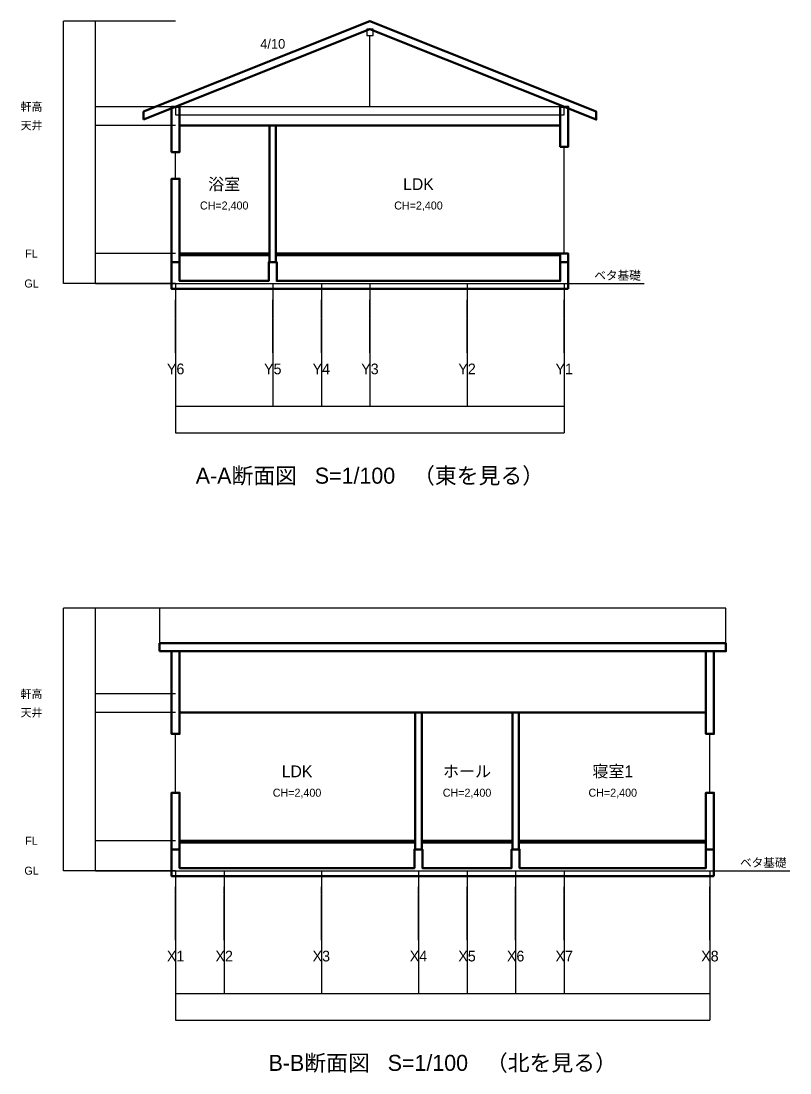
# Model space of a CAD drawing. Header units: millimetres. Extents: x -2900 to 51995, y -25289 to 10180.
# Drawn here: x 27394 to 41800, y -25289 to -5583 of the extents above; entities that cross this region are included whole.
import ezdxf
from ezdxf.enums import TextEntityAlignment as Align

# ---------------------------------------------------------------- set-up
doc = ezdxf.new("R2010")
doc.units = ezdxf.units.MM
doc.linetypes.add('CENTER', pattern=[50.800000000000004, 31.75, -6.35, 6.35, -6.35])
for name, color, linetype in [('DIM', 2, 'CONTINUOUS'), ('GRID', 1, 'CENTER'), ('SECT', 7, 'CONTINUOUS'), ('SECT_VIEW', 8, 'CONTINUOUS'), ('TEXT', 7, 'CONTINUOUS')]:
    doc.layers.add(name, color=color, linetype=linetype)
doc.styles.add('kst32b', font='kst32b')
doc.dimstyles.get("Standard").update_dxf_attribs({"dimtxt": 0.25, "dimasz": 0.175, "dimexe": 0.375, "dimexo": 0.125, "dimgap": 0.1, "dimtad": 0, "dimtoh": 1, "dimlfac": 100, "dimzin": 12, "dimdsep": 46, "dimcen": 0.09, "dimazin": 3, "dimtfac": 1, "dimtdec": 4, "dimtofl": 0, "dimtmove": 0, "dimatfit": 3, "dimfxl": 1, "dimtolj": 1, "dimtzin": 0, "dimarcsym": 0})

# ---------------------------------------------------------------- blocks, each defined once
blk = doc.blocks.new('*D59')
at = {"layer": 'DIM', "color": 0, "linetype": 'ByBlock', "lineweight": -2}
for p, q in [((30290, -10500.125), (30290, -12800.375)), ((32110, -10500.125), (32110, -12800.375)), ((30290, -12800), (32110, -12800))]:
    blk.add_line(p, q, dxfattribs=at)
for points in [[(30290, -12800), (30290.175, -12799.97086007396), (30290.175, -12800.02913992604)], [(32110, -12800), (32109.825, -12800.02913992604), (32109.825, -12799.97086007396)]]:
    blk.add_solid(points, dxfattribs=at)
at = {"layer": 'DIM', "color": 0, "linetype": 'CONTINUOUS', "lineweight": -2, "insert": (31200, -12640), "char_height": 0.25, "width": 0.7361111111111112, "attachment_point": 5}
blk.add_mtext('1,820', dxfattribs=at)
blk = doc.blocks.new('*D60')
at = {"layer": 'DIM', "color": 0, "linetype": 'ByBlock', "lineweight": -2}
for p, q in [((32110, -10500.125), (32110, -12800.375)), ((33020, -10500.125), (33020, -12800.375)), ((32110, -12800), (33020, -12800))]:
    blk.add_line(p, q, dxfattribs=at)
for points in [[(32110, -12800), (32110.175, -12799.97086007396), (32110.175, -12800.02913992604)], [(33020, -12800), (33019.825, -12800.02913992604), (33019.825, -12799.97086007396)]]:
    blk.add_solid(points, dxfattribs=at)
at = {"layer": 'DIM', "color": 0, "linetype": 'CONTINUOUS', "lineweight": -2, "insert": (32565, -12640), "char_height": 0.25, "width": 0.4444444444444754, "attachment_point": 5}
blk.add_mtext('910', dxfattribs=at)
blk = doc.blocks.new('*D61')
at = {"layer": 'DIM', "color": 0, "linetype": 'ByBlock', "lineweight": -2}
for p, q in [((33020, -10500.125), (33020, -12800.375)), ((33930, -10500.125), (33930, -12800.375)), ((33020, -12800), (33930, -12800))]:
    blk.add_line(p, q, dxfattribs=at)
for points in [[(33020, -12800), (33020.175, -12799.97086007396), (33020.175, -12800.02913992604)], [(33930, -12800), (33929.825, -12800.02913992604), (33929.825, -12799.97086007396)]]:
    blk.add_solid(points, dxfattribs=at)
at = {"layer": 'DIM', "color": 0, "linetype": 'CONTINUOUS', "lineweight": -2, "insert": (33475, -12640), "char_height": 0.25, "width": 0.4444444444444754, "attachment_point": 5}
blk.add_mtext('910', dxfattribs=at)
blk = doc.blocks.new('*D62')
at = {"layer": 'DIM', "color": 0, "linetype": 'ByBlock', "lineweight": -2}
for p, q in [((33930, -10500.125), (33930, -12800.375)), ((35750, -10500.125), (35750, -12800.375)), ((33930, -12800), (35750, -12800))]:
    blk.add_line(p, q, dxfattribs=at)
for points in [[(33930, -12800), (33930.175, -12799.97086007396), (33930.175, -12800.02913992604)], [(35750, -12800), (35749.825, -12800.02913992604), (35749.825, -12799.97086007396)]]:
    blk.add_solid(points, dxfattribs=at)
at = {"layer": 'DIM', "color": 0, "linetype": 'CONTINUOUS', "lineweight": -2, "insert": (34840, -12640), "char_height": 0.25, "width": 0.7361111111111112, "attachment_point": 5}
blk.add_mtext('1,820', dxfattribs=at)
blk = doc.blocks.new('*D63')
at = {"layer": 'DIM', "color": 0, "linetype": 'ByBlock', "lineweight": -2}
for p, q in [((35750, -10500.125), (35750, -12800.375)), ((37570, -10500.125), (37570, -12800.375)), ((35750, -12800), (37570, -12800))]:
    blk.add_line(p, q, dxfattribs=at)
for points in [[(35750, -12800), (35750.175, -12799.97086007396), (35750.175, -12800.02913992604)], [(37570, -12800), (37569.825, -12800.02913992604), (37569.825, -12799.97086007396)]]:
    blk.add_solid(points, dxfattribs=at)
at = {"layer": 'DIM', "color": 0, "linetype": 'CONTINUOUS', "lineweight": -2, "insert": (36660, -12640), "char_height": 0.25, "width": 0.7361111111111112, "attachment_point": 5}
blk.add_mtext('1,820', dxfattribs=at)
blk = doc.blocks.new('*D64')
at = {"layer": 'DIM', "color": 0, "linetype": 'ByBlock', "lineweight": -2}
for p, q in [((30290, -10500.125), (30290, -13300.375)), ((37570, -10500.125), (37570, -13300.375)), ((30290, -13300), (37570, -13300))]:
    blk.add_line(p, q, dxfattribs=at)
for points in [[(30290, -13300), (30290.175, -13299.97086007396), (30290.175, -13300.02913992604)], [(37570, -13300), (37569.825, -13300.02913992604), (37569.825, -13299.97086007396)]]:
    blk.add_solid(points, dxfattribs=at)
at = {"layer": 'DIM', "color": 0, "linetype": 'CONTINUOUS', "lineweight": -2, "insert": (33930, -13140), "char_height": 0.25, "width": 0.7916666666666665, "attachment_point": 5}
blk.add_mtext('7,280', dxfattribs=at)
blk = doc.blocks.new('*D65')
at = {"layer": 'DIM', "color": 0, "linetype": 'ByBlock', "lineweight": -2}
for p, q in [((30289.875, -9939), (28789.625, -9939)), ((28790, -10500), (28790, -9939)), ((30289.875, -10500), (28789.625, -10500))]:
    blk.add_line(p, q, dxfattribs=at)
for points in [[(28790, -9939), (28790.02913992605, -9939.175), (28789.97086007395, -9939.175)], [(28790, -10500), (28789.97086007395, -10499.825), (28790.02913992605, -10499.825)]]:
    blk.add_solid(points, dxfattribs=at)
at = {"layer": 'DIM', "color": 0, "linetype": 'CONTINUOUS', "lineweight": -2, "insert": (28629.625, -10219.5), "char_height": 0.25, "width": 0.4444444444444755, "attachment_point": 5, "rotation": 90}
blk.add_mtext('561', dxfattribs=at)
blk = doc.blocks.new('*D66')
at = {"layer": 'DIM', "color": 0, "linetype": 'ByBlock', "lineweight": -2}
for p, q in [((30289.875, -7539), (28789.625, -7539)), ((28790, -9939), (28790, -7539)), ((30289.875, -9939), (28789.625, -9939))]:
    blk.add_line(p, q, dxfattribs=at)
for points in [[(28790, -7539), (28790.02913992605, -7539.175), (28789.97086007395, -7539.175)], [(28790, -9939), (28789.97086007395, -9938.825), (28790.02913992605, -9938.825)]]:
    blk.add_solid(points, dxfattribs=at)
at = {"layer": 'DIM', "color": 0, "linetype": 'CONTINUOUS', "lineweight": -2, "insert": (28630, -8739), "char_height": 0.25, "width": 0.8194444444444444, "attachment_point": 5, "rotation": 90}
blk.add_mtext('2,400', dxfattribs=at)
blk = doc.blocks.new('*D67')
at = {"layer": 'DIM', "color": 0, "linetype": 'ByBlock', "lineweight": -2}
for p, q in [((30289.875, -7189), (28789.625, -7189)), ((28790, -7539), (28790, -7189)), ((30289.875, -7539), (28789.625, -7539))]:
    blk.add_line(p, q, dxfattribs=at)
for points in [[(28790, -7189), (28790.02913992605, -7189.175), (28789.97086007395, -7189.175)], [(28790, -7539), (28789.97086007395, -7538.825), (28790.02913992605, -7538.825)]]:
    blk.add_solid(points, dxfattribs=at)
at = {"layer": 'DIM', "color": 0, "linetype": 'CONTINUOUS', "lineweight": -2, "insert": (28629.625, -7364), "char_height": 0.25, "width": 0.5000000000000311, "attachment_point": 5, "rotation": 90}
blk.add_mtext('350', dxfattribs=at)
blk = doc.blocks.new('*D68')
at = {"layer": 'DIM', "color": 0, "linetype": 'ByBlock', "lineweight": -2}
for p, q in [((30289.875, -5583), (28789.625, -5583)), ((28790, -7189), (28790, -5583)), ((30289.875, -7189), (28789.625, -7189))]:
    blk.add_line(p, q, dxfattribs=at)
for points in [[(28790, -5583), (28790.02913992605, -5583.175), (28789.97086007395, -5583.175)], [(28790, -7189), (28789.97086007395, -7188.825), (28790.02913992605, -7188.825)]]:
    blk.add_solid(points, dxfattribs=at)
at = {"layer": 'DIM', "color": 0, "linetype": 'CONTINUOUS', "lineweight": -2, "insert": (28630, -6386), "char_height": 0.25, "width": 0.7361111111111422, "attachment_point": 5, "rotation": 90}
blk.add_mtext('1,606', dxfattribs=at)
blk = doc.blocks.new('*D69')
at = {"layer": 'DIM', "color": 0, "linetype": 'ByBlock', "lineweight": -2}
for p, q in [((30289.875, -5583), (28189.625, -5583)), ((28190, -10500), (28190, -5583)), ((30289.875, -10500), (28189.625, -10500))]:
    blk.add_line(p, q, dxfattribs=at)
for points in [[(28190, -5583), (28190.02913992605, -5583.175), (28189.97086007395, -5583.175)], [(28190, -10500), (28189.97086007395, -10499.825), (28190.02913992605, -10499.825)]]:
    blk.add_solid(points, dxfattribs=at)
at = {"layer": 'DIM', "color": 0, "linetype": 'CONTINUOUS', "lineweight": -2, "insert": (28030, -8041.5), "char_height": 0.25, "width": 0.7638888888889044, "attachment_point": 5, "rotation": 90}
blk.add_mtext('4,917', dxfattribs=at)
blk = doc.blocks.new('*D70')
at = {"layer": 'DIM', "color": 0, "linetype": 'ByBlock', "lineweight": -2}
for p, q in [((30290, -21500.125), (30290, -23800.375)), ((31200, -21500.125), (31200, -23800.375)), ((30290, -23800), (31200, -23800))]:
    blk.add_line(p, q, dxfattribs=at)
for points in [[(30290, -23800), (30290.175, -23799.97086007395), (30290.175, -23800.02913992605)], [(31200, -23800), (31199.825, -23800.02913992605), (31199.825, -23799.97086007395)]]:
    blk.add_solid(points, dxfattribs=at)
at = {"layer": 'DIM', "color": 0, "linetype": 'CONTINUOUS', "lineweight": -2, "insert": (30745, -23640), "char_height": 0.25, "width": 0.4444444444444754, "attachment_point": 5}
blk.add_mtext('910', dxfattribs=at)
blk = doc.blocks.new('*D71')
at = {"layer": 'DIM', "color": 0, "linetype": 'ByBlock', "lineweight": -2}
for p, q in [((31200, -21500.125), (31200, -23800.375)), ((33020, -21500.125), (33020, -23800.375)), ((31200, -23800), (33020, -23800))]:
    blk.add_line(p, q, dxfattribs=at)
for points in [[(31200, -23800), (31200.175, -23799.97086007395), (31200.175, -23800.02913992605)], [(33020, -23800), (33019.825, -23800.02913992605), (33019.825, -23799.97086007395)]]:
    blk.add_solid(points, dxfattribs=at)
at = {"layer": 'DIM', "color": 0, "linetype": 'CONTINUOUS', "lineweight": -2, "insert": (32110, -23640), "char_height": 0.25, "width": 0.7361111111111112, "attachment_point": 5}
blk.add_mtext('1,820', dxfattribs=at)
blk = doc.blocks.new('*D72')
at = {"layer": 'DIM', "color": 0, "linetype": 'ByBlock', "lineweight": -2}
for p, q in [((33020, -21500.125), (33020, -23800.375)), ((34840, -21500.125), (34840, -23800.375)), ((33020, -23800), (34840, -23800))]:
    blk.add_line(p, q, dxfattribs=at)
for points in [[(33020, -23800), (33020.175, -23799.97086007395), (33020.175, -23800.02913992605)], [(34840, -23800), (34839.825, -23800.02913992605), (34839.825, -23799.97086007395)]]:
    blk.add_solid(points, dxfattribs=at)
at = {"layer": 'DIM', "color": 0, "linetype": 'CONTINUOUS', "lineweight": -2, "insert": (33930, -23640), "char_height": 0.25, "width": 0.7361111111111112, "attachment_point": 5}
blk.add_mtext('1,820', dxfattribs=at)
blk = doc.blocks.new('*D73')
at = {"layer": 'DIM', "color": 0, "linetype": 'ByBlock', "lineweight": -2}
for p, q in [((34840, -21500.125), (34840, -23800.375)), ((35750, -21500.125), (35750, -23800.375)), ((34840, -23800), (35750, -23800))]:
    blk.add_line(p, q, dxfattribs=at)
for points in [[(34840, -23800), (34840.175, -23799.97086007395), (34840.175, -23800.02913992605)], [(35750, -23800), (35749.825, -23800.02913992605), (35749.825, -23799.97086007395)]]:
    blk.add_solid(points, dxfattribs=at)
at = {"layer": 'DIM', "color": 0, "linetype": 'CONTINUOUS', "lineweight": -2, "insert": (35295, -23640), "char_height": 0.25, "width": 0.4444444444444754, "attachment_point": 5}
blk.add_mtext('910', dxfattribs=at)
blk = doc.blocks.new('*D74')
at = {"layer": 'DIM', "color": 0, "linetype": 'ByBlock', "lineweight": -2}
for p, q in [((35750, -21500.125), (35750, -23800.375)), ((36660, -21500.125), (36660, -23800.375)), ((35750, -23800), (36660, -23800))]:
    blk.add_line(p, q, dxfattribs=at)
for points in [[(35750, -23800), (35750.175, -23799.97086007395), (35750.175, -23800.02913992605)], [(36660, -23800), (36659.825, -23800.02913992605), (36659.825, -23799.97086007395)]]:
    blk.add_solid(points, dxfattribs=at)
at = {"layer": 'DIM', "color": 0, "linetype": 'CONTINUOUS', "lineweight": -2, "insert": (36205, -23640), "char_height": 0.25, "width": 0.4444444444444754, "attachment_point": 5}
blk.add_mtext('910', dxfattribs=at)
blk = doc.blocks.new('*D75')
at = {"layer": 'DIM', "color": 0, "linetype": 'ByBlock', "lineweight": -2}
for p, q in [((36660, -21500.125), (36660, -23800.375)), ((37570, -21500.125), (37570, -23800.375)), ((36660, -23800), (37570, -23800))]:
    blk.add_line(p, q, dxfattribs=at)
for points in [[(36660, -23800), (36660.175, -23799.97086007395), (36660.175, -23800.02913992605)], [(37570, -23800), (37569.825, -23800.02913992605), (37569.825, -23799.97086007395)]]:
    blk.add_solid(points, dxfattribs=at)
at = {"layer": 'DIM', "color": 0, "linetype": 'CONTINUOUS', "lineweight": -2, "insert": (37115, -23640), "char_height": 0.25, "width": 0.4444444444444754, "attachment_point": 5}
blk.add_mtext('910', dxfattribs=at)
blk = doc.blocks.new('*D76')
at = {"layer": 'DIM', "color": 0, "linetype": 'ByBlock', "lineweight": -2}
for p, q in [((37570, -21500.125), (37570, -23800.375)), ((40300, -21500.125), (40300, -23800.375)), ((37570, -23800), (40300, -23800))]:
    blk.add_line(p, q, dxfattribs=at)
for points in [[(37570, -23800), (37570.175, -23799.97086007395), (37570.175, -23800.02913992605)], [(40300, -23800), (40299.825, -23800.02913992605), (40299.825, -23799.97086007395)]]:
    blk.add_solid(points, dxfattribs=at)
at = {"layer": 'DIM', "color": 0, "linetype": 'CONTINUOUS', "lineweight": -2, "insert": (38935, -23640), "char_height": 0.25, "width": 0.7916666666666821, "attachment_point": 5}
blk.add_mtext('2,730', dxfattribs=at)
blk = doc.blocks.new('*D77')
at = {"layer": 'DIM', "color": 0, "linetype": 'ByBlock', "lineweight": -2}
for p, q in [((30290, -21500.125), (30290, -24300.375)), ((40300, -21500.125), (40300, -24300.375)), ((30290, -24300), (40300, -24300))]:
    blk.add_line(p, q, dxfattribs=at)
for points in [[(30290, -24300), (30290.175, -24299.97086007395), (30290.175, -24300.02913992605)], [(40300, -24300), (40299.825, -24300.02913992605), (40299.825, -24299.97086007395)]]:
    blk.add_solid(points, dxfattribs=at)
at = {"layer": 'DIM', "color": 0, "linetype": 'CONTINUOUS', "lineweight": -2, "insert": (35295, -24140), "char_height": 0.25, "width": 0.875, "attachment_point": 5}
blk.add_mtext('10,010', dxfattribs=at)
blk = doc.blocks.new('*D78')
at = {"layer": 'DIM', "color": 0, "linetype": 'ByBlock', "lineweight": -2}
for p, q in [((30289.875, -20939), (28789.625, -20939)), ((28790, -21500), (28790, -20939)), ((30289.875, -21500), (28789.625, -21500))]:
    blk.add_line(p, q, dxfattribs=at)
for points in [[(28790, -20939), (28790.02913992605, -20939.175), (28789.97086007395, -20939.175)], [(28790, -21500), (28789.97086007395, -21499.825), (28790.02913992605, -21499.825)]]:
    blk.add_solid(points, dxfattribs=at)
at = {"layer": 'DIM', "color": 0, "linetype": 'CONTINUOUS', "lineweight": -2, "insert": (28629.625, -21219.5), "char_height": 0.25, "width": 0.4444444444444755, "attachment_point": 5, "rotation": 90}
blk.add_mtext('561', dxfattribs=at)
blk = doc.blocks.new('*D79')
at = {"layer": 'DIM', "color": 0, "linetype": 'ByBlock', "lineweight": -2}
for p, q in [((30289.875, -18539), (28789.625, -18539)), ((28790, -20939), (28790, -18539)), ((30289.875, -20939), (28789.625, -20939))]:
    blk.add_line(p, q, dxfattribs=at)
for points in [[(28790, -18539), (28790.02913992605, -18539.175), (28789.97086007395, -18539.175)], [(28790, -20939), (28789.97086007395, -20938.825), (28790.02913992605, -20938.825)]]:
    blk.add_solid(points, dxfattribs=at)
at = {"layer": 'DIM', "color": 0, "linetype": 'CONTINUOUS', "lineweight": -2, "insert": (28630, -19739), "char_height": 0.25, "width": 0.8194444444444444, "attachment_point": 5, "rotation": 90}
blk.add_mtext('2,400', dxfattribs=at)
blk = doc.blocks.new('*D80')
at = {"layer": 'DIM', "color": 0, "linetype": 'ByBlock', "lineweight": -2}
for p, q in [((30289.875, -18189), (28789.625, -18189)), ((28790, -18539), (28790, -18189)), ((30289.875, -18539), (28789.625, -18539))]:
    blk.add_line(p, q, dxfattribs=at)
for points in [[(28790, -18189), (28790.02913992605, -18189.175), (28789.97086007395, -18189.175)], [(28790, -18539), (28789.97086007395, -18538.825), (28790.02913992605, -18538.825)]]:
    blk.add_solid(points, dxfattribs=at)
at = {"layer": 'DIM', "color": 0, "linetype": 'CONTINUOUS', "lineweight": -2, "insert": (28629.625, -18364), "char_height": 0.25, "width": 0.5000000000000311, "attachment_point": 5, "rotation": 90}
blk.add_mtext('350', dxfattribs=at)
blk = doc.blocks.new('*D81')
at = {"layer": 'DIM', "color": 0, "linetype": 'ByBlock', "lineweight": -2}
for p, q in [((30289.875, -16583), (28789.625, -16583)), ((28790, -18189), (28790, -16583)), ((30289.875, -18189), (28789.625, -18189))]:
    blk.add_line(p, q, dxfattribs=at)
for points in [[(28790, -16583), (28790.02913992605, -16583.175), (28789.97086007395, -16583.175)], [(28790, -18189), (28789.97086007395, -18188.825), (28790.02913992605, -18188.825)]]:
    blk.add_solid(points, dxfattribs=at)
at = {"layer": 'DIM', "color": 0, "linetype": 'CONTINUOUS', "lineweight": -2, "insert": (28630, -17386), "char_height": 0.25, "width": 0.7361111111111422, "attachment_point": 5, "rotation": 90}
blk.add_mtext('1,606', dxfattribs=at)
blk = doc.blocks.new('*D82')
at = {"layer": 'DIM', "color": 0, "linetype": 'ByBlock', "lineweight": -2}
for p, q in [((30289.875, -16583), (28189.625, -16583)), ((28190, -21500), (28190, -16583)), ((30289.875, -21500), (28189.625, -21500))]:
    blk.add_line(p, q, dxfattribs=at)
for points in [[(28190, -16583), (28190.02913992605, -16583.175), (28189.97086007395, -16583.175)], [(28190, -21500), (28189.97086007395, -21499.825), (28190.02913992605, -21499.825)]]:
    blk.add_solid(points, dxfattribs=at)
at = {"layer": 'DIM', "color": 0, "linetype": 'CONTINUOUS', "lineweight": -2, "insert": (28030, -19041.5), "char_height": 0.25, "width": 0.7638888888889044, "attachment_point": 5, "rotation": 90}
blk.add_mtext('4,917', dxfattribs=at)

msp = doc.modelspace()

# ---------------------------------------------------------------- linework, layer by layer
at = {"layer": 'GRID'}
for p, q in [((30290, -11800), (30290, -10800)), ((32110, -11800), (32110, -10800)), ((33020, -11800), (33020, -10800)), ((33930, -11800), (33930, -10800)), ((35750, -11800), (35750, -10800)), ((37570, -11800), (37570, -10800)), ((30290, -22800), (30290, -21800)), ((31200, -22800), (31200, -21800)), ((33020, -22800), (33020, -21800)), ((34840, -22800), (34840, -21800)), ((35750, -22800), (35750, -21800)), ((36660, -22800), (36660, -21800)), ((37570, -22800), (37570, -21800)), ((40300, -22800), (40300, -21800))]:
    msp.add_line(p, q, dxfattribs=at)
at = {"layer": 'SECT', "lineweight": 50}
for p, q in [((30365, -7539), (32050, -7539)), ((32170, -7539), (37495, -7539)), ((30365, -18539), (34780, -18539)), ((34900, -18539), (36600, -18539)), ((36720, -18539), (40225, -18539))]:
    msp.add_line(p, q, dxfattribs=at)
for points in [[(29690, -7429), (33930, -5733), (38170, -7429), (38170, -7279), (33930, -5583), (29690, -7279)], [(30215, -7189), (30365, -7189), (30365, -8039), (30215, -8039)], [(37495, -7189), (37645, -7189), (37645, -7939), (37495, -7939)], [(32170, -10100), (32170, -7539), (32050, -7539), (32050, -10100)], [(30365, -10100), (30215, -10100), (30215, -8539), (30365, -8539)], [(30365, -9969), (32050, -9969), (32050, -9939), (30365, -9939)], [(32170, -9969), (37495, -9969), (37495, -9939), (32170, -9939)], [(37645, -10100), (37495, -10100), (37495, -9939), (37645, -9939)], [(37645, -10600), (37495, -10600), (32185, -10600), (32035, -10600), (30365, -10600), (30215, -10600), (30215, -10450), (30215, -10100), (30365, -10100), (30365, -10450), (32035, -10450), (32035, -10100), (32185, -10100), (32185, -10450), (37495, -10450), (37495, -10100), (37645, -10100), (37645, -10450)], [(29990, -17389), (40600, -17389), (40600, -17239), (29990, -17239)], [(30215, -17389), (30365, -17389), (30365, -18939), (30215, -18939)], [(40225, -17389), (40375, -17389), (40375, -18939), (40225, -18939)], [(34900, -21100), (34900, -18539), (34780, -18539), (34780, -21100)], [(36720, -21100), (36720, -18539), (36600, -18539), (36600, -21100)], [(30365, -21100), (30215, -21100), (30215, -20039), (30365, -20039)], [(40375, -21100), (40225, -21100), (40225, -20039), (40375, -20039)], [(30365, -20969), (34780, -20969), (34780, -20939), (30365, -20939)], [(34900, -20969), (36600, -20969), (36600, -20939), (34900, -20939)], [(36720, -20969), (40225, -20969), (40225, -20939), (36720, -20939)], [(40375, -21600), (40225, -21600), (36735, -21600), (36585, -21600), (34915, -21600), (34765, -21600), (30365, -21600), (30215, -21600), (30215, -21450), (30215, -21100), (30365, -21100), (30365, -21450), (34765, -21450), (34765, -21100), (34915, -21100), (34915, -21450), (36585, -21450), (36585, -21100), (36735, -21100), (36735, -21450), (40225, -21450), (40225, -21100), (40375, -21100), (40375, -21450)]]:
    msp.add_lwpolyline(points, close=True, dxfattribs=at)
at = {"layer": 'SECT_VIEW'}
for p, q in [((33930, -7189), (33930, -5853)), ((30290, -8539), (30290, -8039)), ((37570, -9939), (37570, -7939)), ((28790, -10500), (39070, -10500)), ((30290, -20039), (30290, -18939)), ((40300, -20039), (40300, -18939)), ((28790, -21500), (41800, -21500))]:
    msp.add_line(p, q, dxfattribs=at)
for points in [[(33870, -5853), (33990, -5853), (33990, -5733), (33870, -5733)], [(30290, -7339), (37570, -7339), (37570, -7189), (30290, -7189)], [(29990, -17239), (40600, -17239), (40600, -16583), (29990, -16583)]]:
    msp.add_lwpolyline(points, close=True, dxfattribs=at)

# ---------------------------------------------------------------- texts
at = {"layer": 'GRID', "style": 'kst32b'}
for s, p in [('Y6', (30290, -12100)), ('Y5', (32110, -12100)), ('Y4', (33020, -12100)), ('Y3', (33930, -12100)), ('Y2', (35750, -12100)), ('Y1', (37570, -12100)), ('X1', (30290, -23100)), ('X2', (31200, -23100)), ('X3', (33020, -23100)), ('X4', (34840, -23100)), ('X5', (35750, -23100)), ('X6', (36660, -23100)), ('X7', (37570, -23100)), ('X8', (40300, -23100))]:
    msp.add_text(s, height=200, dxfattribs=at).set_placement(p, align=Align.MIDDLE_CENTER)
at = {"layer": 'TEXT', "style": 'kst32b'}
for s, height, p in [('4/10', 180, (32110, -6011)), ('軒高', 150, (27590, -7189)), ('天井', 150, (27590, -7539)), ('浴室', 220, (31200, -8639)), ('LDK', 220, (34840, -8639)), ('CH=2,400', 150, (31200, -9039)), ('CH=2,400', 150, (34840, -9039)), ('FL', 150, (27590, -9939)), ('ベタ基礎', 160, (38570, -10350)), ('GL', 150, (27590, -10500)), ('A-A断面図   S=1/100   （東を見る）', 300, (33930, -14100)), ('軒高', 150, (27590, -18189)), ('天井', 150, (27590, -18539)), ('寝室1', 220, (38480, -19639)), ('LDK', 220, (32565, -19639)), ('ホール', 220, (35750, -19639)), ('CH=2,400', 150, (32565, -20039)), ('CH=2,400', 150, (35750, -20039)), ('CH=2,400', 150, (38480, -20039)), ('FL', 150, (27590, -20939)), ('ベタ基礎', 160, (41300, -21350)), ('GL', 150, (27590, -21500)), ('B-B断面図   S=1/100   （北を見る）', 300, (35295, -25100))]:
    msp.add_text(s, height=height, dxfattribs=at).set_placement(p, align=Align.MIDDLE_CENTER)

# ---------------------------------------------------------------- dimensions: what is measured, and where the dimension line sits
at = {"layer": 'DIM'}
for base, p1, p2, text, picture, middle in [((28190, -10500), (30290, -10500), (30290, -5583), '4,917', '*D69', (28030, -8041.5)), ((28790, -7189), (30290, -7189), (30290, -5583), '1,606', '*D68', (28630, -6386)), ((28790, -7539), (30290, -7539), (30290, -7189), '350', '*D67', (28629.625, -7364)), ((28790, -9939), (30290, -9939), (30290, -7539), '2,400', '*D66', (28630, -8739)), ((28790, -10500), (30290, -10500), (30290, -9939), '561', '*D65', (28629.625, -10219.5)), ((28190, -21500), (30290, -21500), (30290, -16583), '4,917', '*D82', (28030, -19041.5)), ((28790, -18189), (30290, -18189), (30290, -16583), '1,606', '*D81', (28630, -17386)), ((28790, -18539), (30290, -18539), (30290, -18189), '350', '*D80', (28629.625, -18364)), ((28790, -20939), (30290, -20939), (30290, -18539), '2,400', '*D79', (28630, -19739)), ((28790, -21500), (30290, -21500), (30290, -20939), '561', '*D78', (28629.625, -21219.5))]:
    dim = msp.add_linear_dim(base=base, p1=p1, p2=p2, angle=90, text=text, dimstyle='Standard', dxfattribs=at)
    dim.commit()
    dim.dimension.update_dxf_attribs({"geometry": picture, "text_midpoint": middle})
for base, p1, p2, text, picture, middle in [((30290, -12800), (30290, -10500), (32110, -10500), '1,820', '*D59', (31200, -12640)), ((30290, -13300), (30290, -10500), (37570, -10500), '7,280', '*D64', (33930, -13140)), ((32110, -12800), (32110, -10500), (33020, -10500), '910', '*D60', (32565, -12640)), ((33020, -12800), (33020, -10500), (33930, -10500), '910', '*D61', (33475, -12640)), ((33930, -12800), (33930, -10500), (35750, -10500), '1,820', '*D62', (34840, -12640)), ((35750, -12800), (35750, -10500), (37570, -10500), '1,820', '*D63', (36660, -12640)), ((30290, -23800), (30290, -21500), (31200, -21500), '910', '*D70', (30745, -23640)), ((30290, -24300), (30290, -21500), (40300, -21500), '10,010', '*D77', (35295, -24140)), ((31200, -23800), (31200, -21500), (33020, -21500), '1,820', '*D71', (32110, -23640)), ((33020, -23800), (33020, -21500), (34840, -21500), '1,820', '*D72', (33930, -23640)), ((34840, -23800), (34840, -21500), (35750, -21500), '910', '*D73', (35295, -23640)), ((35750, -23800), (35750, -21500), (36660, -21500), '910', '*D74', (36205, -23640)), ((36660, -23800), (36660, -21500), (37570, -21500), '910', '*D75', (37115, -23640)), ((37570, -23800), (37570, -21500), (40300, -21500), '2,730', '*D76', (38935, -23640))]:
    dim = msp.add_linear_dim(base=base, p1=p1, p2=p2, text=text, dimstyle='Standard', dxfattribs=at)
    dim.commit()
    dim.dimension.update_dxf_attribs({"geometry": picture, "text_midpoint": middle})

doc.saveas('drawing.dxf')
